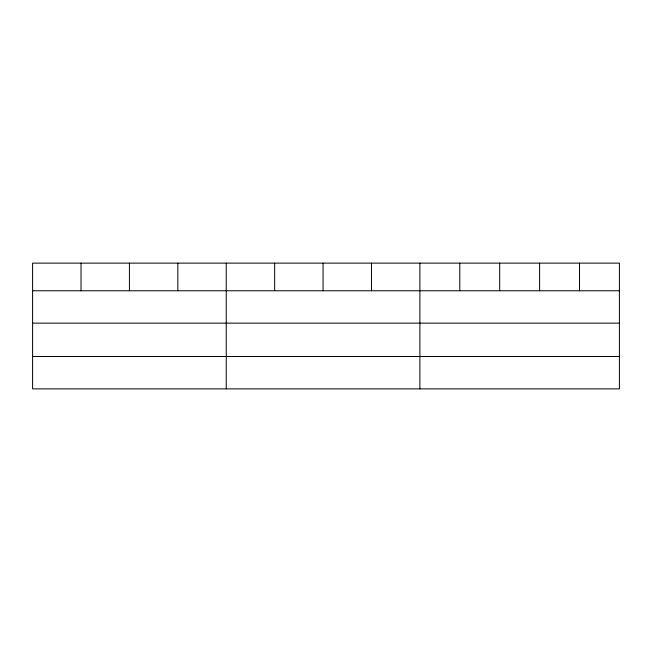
<?xml version="1.0" encoding="UTF-8"?>
<svg xmlns="http://www.w3.org/2000/svg" width="652" height="652" viewBox="0 0 652 652"><rect width="100%" height="100%" fill="white"/><g stroke="black" fill="none" stroke-linecap="round" stroke-linejoin="round"><path stroke-width="0.98" d="M619.4 323.139L619.4 263.131L32.6 263.131L32.6 388.869L619.4 388.869L619.4 323.139L32.6 323.139M32.6 290.768L619.4 290.768M32.6 356.497L619.4 356.497M579.498 263.131L579.498 290.768M539.595 263.131L539.595 290.768M499.693 263.131L499.693 290.768M459.79 263.131L459.79 290.768M419.888 263.131L419.888 388.869M371.477 263.131L371.477 290.768M323.066 263.131L323.066 290.768M274.655 263.131L274.655 290.768M226.244 263.131L226.244 388.869M177.833 263.131L177.833 290.768M129.422 263.131L129.422 290.768M81.011 263.131L81.011 290.768"/></g></svg>
